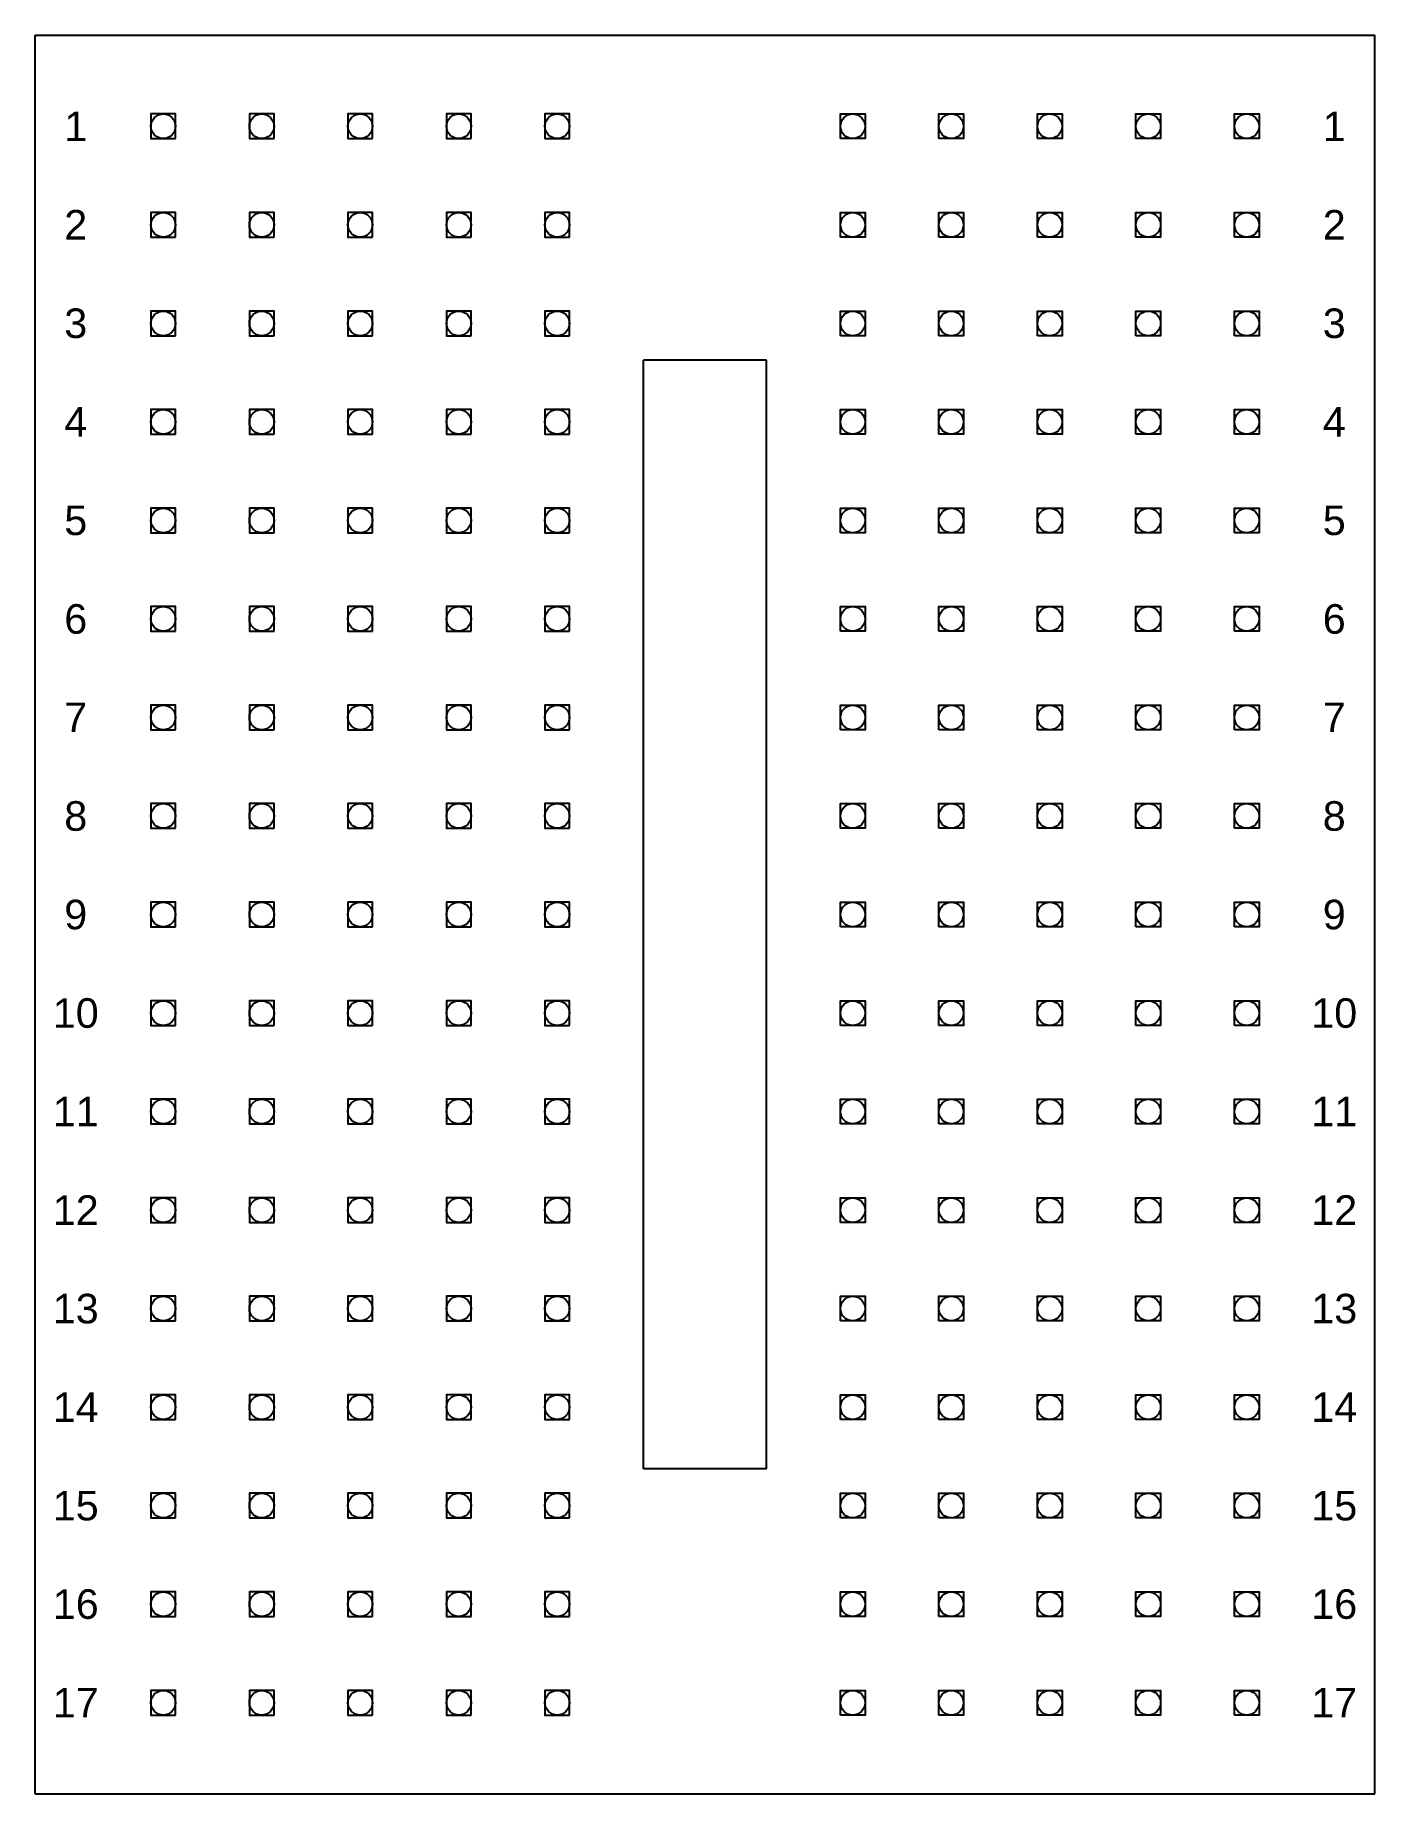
# Model space of a CAD drawing. Header units: inches. Extents: x -0.13 to 1.23, y -0.09 to 1.69.
import ezdxf
from ezdxf.enums import TextEntityAlignment as Align

# ---------------------------------------------------------------- set-up
doc = ezdxf.new("R2010")
doc.units = ezdxf.units.IN
doc.header["$LTSCALE"] = 0.1
doc.styles.add('Pins', font='arial.ttf', dxfattribs={"height": 0.05})

msp = doc.modelspace()

# ---------------------------------------------------------------- linework, layer by layer
at = {"color": 1}
for p, q in [((-0.13, -0.0925), (-0.13, 1.6925)), ((-0.13, 1.6925), (1.23, 1.6925)), ((1.23, -0.0925), (1.23, 1.6925)), ((0.6125, 1.3625), (0.4875, 1.3625)), ((0.4875, 0.2375), (0.4875, 1.3625)), ((0.6125, 0.2375), (0.6125, 1.3625)), ((0.6125, 0.2375), (0.4875, 0.2375)), ((-0.13, -0.0925), (1.23, -0.0925))]:
    msp.add_line(p, q, dxfattribs=at)
for points in [[(0.0125, 1.5875), (0.0125, 1.6125), (-0.0125, 1.6125), (-0.0125, 1.5875)], [(0.1125, 1.5875), (0.1125, 1.6125), (0.0875, 1.6125), (0.0875, 1.5875)], [(0.2125, 1.5875), (0.2125, 1.6125), (0.1875, 1.6125), (0.1875, 1.5875)], [(0.3125, 1.5875), (0.3125, 1.6125), (0.2875, 1.6125), (0.2875, 1.5875)], [(0.4125, 1.5875), (0.4125, 1.6125), (0.3875, 1.6125), (0.3875, 1.5875)], [(0.6875, 1.5875), (0.6875, 1.6125), (0.7125, 1.6125), (0.7125, 1.5875)], [(0.7875, 1.5875), (0.7875, 1.6125), (0.8125, 1.6125), (0.8125, 1.5875)], [(0.8875, 1.5875), (0.8875, 1.6125), (0.9125, 1.6125), (0.9125, 1.5875)], [(0.9875, 1.5875), (0.9875, 1.6125), (1.0125, 1.6125), (1.0125, 1.5875)], [(1.0875, 1.5875), (1.0875, 1.6125), (1.1125, 1.6125), (1.1125, 1.5875)], [(0.0125, 1.4875), (0.0125, 1.5125), (-0.0125, 1.5125), (-0.0125, 1.4875)], [(0.1125, 1.4875), (0.1125, 1.5125), (0.0875, 1.5125), (0.0875, 1.4875)], [(0.2125, 1.4875), (0.2125, 1.5125), (0.1875, 1.5125), (0.1875, 1.4875)], [(0.3125, 1.4875), (0.3125, 1.5125), (0.2875, 1.5125), (0.2875, 1.4875)], [(0.4125, 1.4875), (0.4125, 1.5125), (0.3875, 1.5125), (0.3875, 1.4875)], [(0.6875, 1.4875), (0.6875, 1.5125), (0.7125, 1.5125), (0.7125, 1.4875)], [(0.7875, 1.4875), (0.7875, 1.5125), (0.8125, 1.5125), (0.8125, 1.4875)], [(0.8875, 1.4875), (0.8875, 1.5125), (0.9125, 1.5125), (0.9125, 1.4875)], [(0.9875, 1.4875), (0.9875, 1.5125), (1.0125, 1.5125), (1.0125, 1.4875)], [(1.0875, 1.4875), (1.0875, 1.5125), (1.1125, 1.5125), (1.1125, 1.4875)], [(0.0125, 1.3875), (0.0125, 1.4125), (-0.0125, 1.4125), (-0.0125, 1.3875)], [(0.1125, 1.3875), (0.1125, 1.4125), (0.0875, 1.4125), (0.0875, 1.3875)], [(0.2125, 1.3875), (0.2125, 1.4125), (0.1875, 1.4125), (0.1875, 1.3875)], [(0.3125, 1.3875), (0.3125, 1.4125), (0.2875, 1.4125), (0.2875, 1.3875)], [(0.4125, 1.3875), (0.4125, 1.4125), (0.3875, 1.4125), (0.3875, 1.3875)], [(0.6875, 1.3875), (0.6875, 1.4125), (0.7125, 1.4125), (0.7125, 1.3875)], [(0.7875, 1.3875), (0.7875, 1.4125), (0.8125, 1.4125), (0.8125, 1.3875)], [(0.8875, 1.3875), (0.8875, 1.4125), (0.9125, 1.4125), (0.9125, 1.3875)], [(0.9875, 1.3875), (0.9875, 1.4125), (1.0125, 1.4125), (1.0125, 1.3875)], [(1.0875, 1.3875), (1.0875, 1.4125), (1.1125, 1.4125), (1.1125, 1.3875)], [(0.0125, 1.2875), (0.0125, 1.3125), (-0.0125, 1.3125), (-0.0125, 1.2875)], [(0.1125, 1.2875), (0.1125, 1.3125), (0.0875, 1.3125), (0.0875, 1.2875)], [(0.2125, 1.2875), (0.2125, 1.3125), (0.1875, 1.3125), (0.1875, 1.2875)], [(0.3125, 1.2875), (0.3125, 1.3125), (0.2875, 1.3125), (0.2875, 1.2875)], [(0.4125, 1.2875), (0.4125, 1.3125), (0.3875, 1.3125), (0.3875, 1.2875)], [(0.6875, 1.2875), (0.6875, 1.3125), (0.7125, 1.3125), (0.7125, 1.2875)], [(0.7875, 1.2875), (0.7875, 1.3125), (0.8125, 1.3125), (0.8125, 1.2875)], [(0.8875, 1.2875), (0.8875, 1.3125), (0.9125, 1.3125), (0.9125, 1.2875)], [(0.9875, 1.2875), (0.9875, 1.3125), (1.0125, 1.3125), (1.0125, 1.2875)], [(1.0875, 1.2875), (1.0875, 1.3125), (1.1125, 1.3125), (1.1125, 1.2875)], [(0.0125, 1.1875), (0.0125, 1.2125), (-0.0125, 1.2125), (-0.0125, 1.1875)], [(0.1125, 1.1875), (0.1125, 1.2125), (0.0875, 1.2125), (0.0875, 1.1875)], [(0.2125, 1.1875), (0.2125, 1.2125), (0.1875, 1.2125), (0.1875, 1.1875)], [(0.3125, 1.1875), (0.3125, 1.2125), (0.2875, 1.2125), (0.2875, 1.1875)], [(0.4125, 1.1875), (0.4125, 1.2125), (0.3875, 1.2125), (0.3875, 1.1875)], [(0.6875, 1.1875), (0.6875, 1.2125), (0.7125, 1.2125), (0.7125, 1.1875)], [(0.7875, 1.1875), (0.7875, 1.2125), (0.8125, 1.2125), (0.8125, 1.1875)], [(0.8875, 1.1875), (0.8875, 1.2125), (0.9125, 1.2125), (0.9125, 1.1875)], [(0.9875, 1.1875), (0.9875, 1.2125), (1.0125, 1.2125), (1.0125, 1.1875)], [(1.0875, 1.1875), (1.0875, 1.2125), (1.1125, 1.2125), (1.1125, 1.1875)], [(0.0125, 1.0875), (0.0125, 1.1125), (-0.0125, 1.1125), (-0.0125, 1.0875)], [(0.1125, 1.0875), (0.1125, 1.1125), (0.0875, 1.1125), (0.0875, 1.0875)], [(0.2125, 1.0875), (0.2125, 1.1125), (0.1875, 1.1125), (0.1875, 1.0875)], [(0.3125, 1.0875), (0.3125, 1.1125), (0.2875, 1.1125), (0.2875, 1.0875)], [(0.4125, 1.0875), (0.4125, 1.1125), (0.3875, 1.1125), (0.3875, 1.0875)], [(0.6875, 1.0875), (0.6875, 1.1125), (0.7125, 1.1125), (0.7125, 1.0875)], [(0.7875, 1.0875), (0.7875, 1.1125), (0.8125, 1.1125), (0.8125, 1.0875)], [(0.8875, 1.0875), (0.8875, 1.1125), (0.9125, 1.1125), (0.9125, 1.0875)], [(0.9875, 1.0875), (0.9875, 1.1125), (1.0125, 1.1125), (1.0125, 1.0875)], [(1.0875, 1.0875), (1.0875, 1.1125), (1.1125, 1.1125), (1.1125, 1.0875)], [(0.0125, 0.9875), (0.0125, 1.0125), (-0.0125, 1.0125), (-0.0125, 0.9875)], [(0.1125, 0.9875), (0.1125, 1.0125), (0.0875, 1.0125), (0.0875, 0.9875)], [(0.2125, 0.9875), (0.2125, 1.0125), (0.1875, 1.0125), (0.1875, 0.9875)], [(0.3125, 0.9875), (0.3125, 1.0125), (0.2875, 1.0125), (0.2875, 0.9875)], [(0.4125, 0.9875), (0.4125, 1.0125), (0.3875, 1.0125), (0.3875, 0.9875)], [(0.6875, 0.9875), (0.6875, 1.0125), (0.7125, 1.0125), (0.7125, 0.9875)], [(0.7875, 0.9875), (0.7875, 1.0125), (0.8125, 1.0125), (0.8125, 0.9875)], [(0.8875, 0.9875), (0.8875, 1.0125), (0.9125, 1.0125), (0.9125, 0.9875)], [(0.9875, 0.9875), (0.9875, 1.0125), (1.0125, 1.0125), (1.0125, 0.9875)], [(1.0875, 0.9875), (1.0875, 1.0125), (1.1125, 1.0125), (1.1125, 0.9875)], [(0.0125, 0.8875), (0.0125, 0.9125), (-0.0125, 0.9125), (-0.0125, 0.8875)], [(0.1125, 0.8875), (0.1125, 0.9125), (0.0875, 0.9125), (0.0875, 0.8875)], [(0.2125, 0.8875), (0.2125, 0.9125), (0.1875, 0.9125), (0.1875, 0.8875)], [(0.3125, 0.8875), (0.3125, 0.9125), (0.2875, 0.9125), (0.2875, 0.8875)], [(0.4125, 0.8875), (0.4125, 0.9125), (0.3875, 0.9125), (0.3875, 0.8875)], [(0.6875, 0.8875), (0.6875, 0.9125), (0.7125, 0.9125), (0.7125, 0.8875)], [(0.7875, 0.8875), (0.7875, 0.9125), (0.8125, 0.9125), (0.8125, 0.8875)], [(0.8875, 0.8875), (0.8875, 0.9125), (0.9125, 0.9125), (0.9125, 0.8875)], [(0.9875, 0.8875), (0.9875, 0.9125), (1.0125, 0.9125), (1.0125, 0.8875)], [(1.0875, 0.8875), (1.0875, 0.9125), (1.1125, 0.9125), (1.1125, 0.8875)], [(0.0125, 0.7875), (0.0125, 0.8125), (-0.0125, 0.8125), (-0.0125, 0.7875)], [(0.1125, 0.7875), (0.1125, 0.8125), (0.0875, 0.8125), (0.0875, 0.7875)], [(0.2125, 0.7875), (0.2125, 0.8125), (0.1875, 0.8125), (0.1875, 0.7875)], [(0.3125, 0.7875), (0.3125, 0.8125), (0.2875, 0.8125), (0.2875, 0.7875)], [(0.4125, 0.7875), (0.4125, 0.8125), (0.3875, 0.8125), (0.3875, 0.7875)], [(0.6875, 0.7875), (0.6875, 0.8125), (0.7125, 0.8125), (0.7125, 0.7875)], [(0.7875, 0.7875), (0.7875, 0.8125), (0.8125, 0.8125), (0.8125, 0.7875)], [(0.8875, 0.7875), (0.8875, 0.8125), (0.9125, 0.8125), (0.9125, 0.7875)], [(0.9875, 0.7875), (0.9875, 0.8125), (1.0125, 0.8125), (1.0125, 0.7875)], [(1.0875, 0.7875), (1.0875, 0.8125), (1.1125, 0.8125), (1.1125, 0.7875)], [(0.0125, 0.6875), (0.0125, 0.7125), (-0.0125, 0.7125), (-0.0125, 0.6875)], [(0.1125, 0.6875), (0.1125, 0.7125), (0.0875, 0.7125), (0.0875, 0.6875)], [(0.2125, 0.6875), (0.2125, 0.7125), (0.1875, 0.7125), (0.1875, 0.6875)], [(0.3125, 0.6875), (0.3125, 0.7125), (0.2875, 0.7125), (0.2875, 0.6875)], [(0.4125, 0.6875), (0.4125, 0.7125), (0.3875, 0.7125), (0.3875, 0.6875)], [(0.6875, 0.6875), (0.6875, 0.7125), (0.7125, 0.7125), (0.7125, 0.6875)], [(0.7875, 0.6875), (0.7875, 0.7125), (0.8125, 0.7125), (0.8125, 0.6875)], [(0.8875, 0.6875), (0.8875, 0.7125), (0.9125, 0.7125), (0.9125, 0.6875)], [(0.9875, 0.6875), (0.9875, 0.7125), (1.0125, 0.7125), (1.0125, 0.6875)], [(1.0875, 0.6875), (1.0875, 0.7125), (1.1125, 0.7125), (1.1125, 0.6875)], [(0.0125, 0.5875), (0.0125, 0.6125), (-0.0125, 0.6125), (-0.0125, 0.5875)], [(0.1125, 0.5875), (0.1125, 0.6125), (0.0875, 0.6125), (0.0875, 0.5875)], [(0.2125, 0.5875), (0.2125, 0.6125), (0.1875, 0.6125), (0.1875, 0.5875)], [(0.3125, 0.5875), (0.3125, 0.6125), (0.2875, 0.6125), (0.2875, 0.5875)], [(0.4125, 0.5875), (0.4125, 0.6125), (0.3875, 0.6125), (0.3875, 0.5875)], [(0.6875, 0.5875), (0.6875, 0.6125), (0.7125, 0.6125), (0.7125, 0.5875)], [(0.7875, 0.5875), (0.7875, 0.6125), (0.8125, 0.6125), (0.8125, 0.5875)], [(0.8875, 0.5875), (0.8875, 0.6125), (0.9125, 0.6125), (0.9125, 0.5875)], [(0.9875, 0.5875), (0.9875, 0.6125), (1.0125, 0.6125), (1.0125, 0.5875)], [(1.0875, 0.5875), (1.0875, 0.6125), (1.1125, 0.6125), (1.1125, 0.5875)], [(0.0125, 0.4875), (0.0125, 0.5125), (-0.0125, 0.5125), (-0.0125, 0.4875)], [(0.1125, 0.4875), (0.1125, 0.5125), (0.0875, 0.5125), (0.0875, 0.4875)], [(0.2125, 0.4875), (0.2125, 0.5125), (0.1875, 0.5125), (0.1875, 0.4875)], [(0.3125, 0.4875), (0.3125, 0.5125), (0.2875, 0.5125), (0.2875, 0.4875)], [(0.4125, 0.4875), (0.4125, 0.5125), (0.3875, 0.5125), (0.3875, 0.4875)], [(0.6875, 0.4875), (0.6875, 0.5125), (0.7125, 0.5125), (0.7125, 0.4875)], [(0.7875, 0.4875), (0.7875, 0.5125), (0.8125, 0.5125), (0.8125, 0.4875)], [(0.8875, 0.4875), (0.8875, 0.5125), (0.9125, 0.5125), (0.9125, 0.4875)], [(0.9875, 0.4875), (0.9875, 0.5125), (1.0125, 0.5125), (1.0125, 0.4875)], [(1.0875, 0.4875), (1.0875, 0.5125), (1.1125, 0.5125), (1.1125, 0.4875)], [(0.0125, 0.3875), (0.0125, 0.4125), (-0.0125, 0.4125), (-0.0125, 0.3875)], [(0.1125, 0.3875), (0.1125, 0.4125), (0.0875, 0.4125), (0.0875, 0.3875)], [(0.2125, 0.3875), (0.2125, 0.4125), (0.1875, 0.4125), (0.1875, 0.3875)], [(0.3125, 0.3875), (0.3125, 0.4125), (0.2875, 0.4125), (0.2875, 0.3875)], [(0.4125, 0.3875), (0.4125, 0.4125), (0.3875, 0.4125), (0.3875, 0.3875)], [(0.6875, 0.3875), (0.6875, 0.4125), (0.7125, 0.4125), (0.7125, 0.3875)], [(0.7875, 0.3875), (0.7875, 0.4125), (0.8125, 0.4125), (0.8125, 0.3875)], [(0.8875, 0.3875), (0.8875, 0.4125), (0.9125, 0.4125), (0.9125, 0.3875)], [(0.9875, 0.3875), (0.9875, 0.4125), (1.0125, 0.4125), (1.0125, 0.3875)], [(1.0875, 0.3875), (1.0875, 0.4125), (1.1125, 0.4125), (1.1125, 0.3875)], [(0.0125, 0.2875), (0.0125, 0.3125), (-0.0125, 0.3125), (-0.0125, 0.2875)], [(0.1125, 0.2875), (0.1125, 0.3125), (0.0875, 0.3125), (0.0875, 0.2875)], [(0.2125, 0.2875), (0.2125, 0.3125), (0.1875, 0.3125), (0.1875, 0.2875)], [(0.3125, 0.2875), (0.3125, 0.3125), (0.2875, 0.3125), (0.2875, 0.2875)], [(0.4125, 0.2875), (0.4125, 0.3125), (0.3875, 0.3125), (0.3875, 0.2875)], [(0.6875, 0.2875), (0.6875, 0.3125), (0.7125, 0.3125), (0.7125, 0.2875)], [(0.7875, 0.2875), (0.7875, 0.3125), (0.8125, 0.3125), (0.8125, 0.2875)], [(0.8875, 0.2875), (0.8875, 0.3125), (0.9125, 0.3125), (0.9125, 0.2875)], [(0.9875, 0.2875), (0.9875, 0.3125), (1.0125, 0.3125), (1.0125, 0.2875)], [(1.0875, 0.2875), (1.0875, 0.3125), (1.1125, 0.3125), (1.1125, 0.2875)], [(0.0125, 0.1875), (0.0125, 0.2125), (-0.0125, 0.2125), (-0.0125, 0.1875)], [(0.1125, 0.1875), (0.1125, 0.2125), (0.0875, 0.2125), (0.0875, 0.1875)], [(0.2125, 0.1875), (0.2125, 0.2125), (0.1875, 0.2125), (0.1875, 0.1875)], [(0.3125, 0.1875), (0.3125, 0.2125), (0.2875, 0.2125), (0.2875, 0.1875)], [(0.4125, 0.1875), (0.4125, 0.2125), (0.3875, 0.2125), (0.3875, 0.1875)], [(0.6875, 0.1875), (0.6875, 0.2125), (0.7125, 0.2125), (0.7125, 0.1875)], [(0.7875, 0.1875), (0.7875, 0.2125), (0.8125, 0.2125), (0.8125, 0.1875)], [(0.8875, 0.1875), (0.8875, 0.2125), (0.9125, 0.2125), (0.9125, 0.1875)], [(0.9875, 0.1875), (0.9875, 0.2125), (1.0125, 0.2125), (1.0125, 0.1875)], [(1.0875, 0.1875), (1.0875, 0.2125), (1.1125, 0.2125), (1.1125, 0.1875)], [(0.0125, 0.0875), (0.0125, 0.1125), (-0.0125, 0.1125), (-0.0125, 0.0875)], [(0.1125, 0.0875), (0.1125, 0.1125), (0.0875, 0.1125), (0.0875, 0.0875)], [(0.2125, 0.0875), (0.2125, 0.1125), (0.1875, 0.1125), (0.1875, 0.0875)], [(0.3125, 0.0875), (0.3125, 0.1125), (0.2875, 0.1125), (0.2875, 0.0875)], [(0.4125, 0.0875), (0.4125, 0.1125), (0.3875, 0.1125), (0.3875, 0.0875)], [(0.6875, 0.0875), (0.6875, 0.1125), (0.7125, 0.1125), (0.7125, 0.0875)], [(0.7875, 0.0875), (0.7875, 0.1125), (0.8125, 0.1125), (0.8125, 0.0875)], [(0.8875, 0.0875), (0.8875, 0.1125), (0.9125, 0.1125), (0.9125, 0.0875)], [(0.9875, 0.0875), (0.9875, 0.1125), (1.0125, 0.1125), (1.0125, 0.0875)], [(1.0875, 0.0875), (1.0875, 0.1125), (1.1125, 0.1125), (1.1125, 0.0875)], [(0.0125, -0.0125), (0.0125, 0.0125), (-0.0125, 0.0125), (-0.0125, -0.0125)], [(0.1125, -0.0125), (0.1125, 0.0125), (0.0875, 0.0125), (0.0875, -0.0125)], [(0.2125, -0.0125), (0.2125, 0.0125), (0.1875, 0.0125), (0.1875, -0.0125)], [(0.3125, -0.0125), (0.3125, 0.0125), (0.2875, 0.0125), (0.2875, -0.0125)], [(0.4125, -0.0125), (0.4125, 0.0125), (0.3875, 0.0125), (0.3875, -0.0125)], [(0.6875, -0.0125), (0.6875, 0.0125), (0.7125, 0.0125), (0.7125, -0.0125)], [(0.7875, -0.0125), (0.7875, 0.0125), (0.8125, 0.0125), (0.8125, -0.0125)], [(0.8875, -0.0125), (0.8875, 0.0125), (0.9125, 0.0125), (0.9125, -0.0125)], [(0.9875, -0.0125), (0.9875, 0.0125), (1.0125, 0.0125), (1.0125, -0.0125)], [(1.0875, -0.0125), (1.0875, 0.0125), (1.1125, 0.0125), (1.1125, -0.0125)]]:
    msp.add_lwpolyline(points, close=True, dxfattribs=at)
for centre in [(0, 1.6), (0.1, 1.6), (0.2, 1.6), (0.3, 1.6), (0.4, 1.6), (0.7, 1.6), (0.8, 1.6), (0.9, 1.6), (1, 1.6), (1.1, 1.6), (0, 1.5), (0.1, 1.5), (0.2, 1.5), (0.3, 1.5), (0.4, 1.5), (0.7, 1.5), (0.8, 1.5), (0.9, 1.5), (1, 1.5), (1.1, 1.5), (0, 1.4), (0.1, 1.4), (0.2, 1.4), (0.3, 1.4), (0.4, 1.4), (0.7, 1.4), (0.8, 1.4), (0.9, 1.4), (1, 1.4), (1.1, 1.4), (0, 1.3), (0.1, 1.3), (0.2, 1.3), (0.3, 1.3), (0.4, 1.3), (0.7, 1.3), (0.8, 1.3), (0.9, 1.3), (1, 1.3), (1.1, 1.3), (0, 1.2), (0.1, 1.2), (0.2, 1.2), (0.3, 1.2), (0.4, 1.2), (0.7, 1.2), (0.8, 1.2), (0.9, 1.2), (1, 1.2), (1.1, 1.2), (0, 1.1), (0.1, 1.1), (0.2, 1.1), (0.3, 1.1), (0.4, 1.1), (0.7, 1.1), (0.8, 1.1), (0.9, 1.1), (1, 1.1), (1.1, 1.1), (0, 1), (0.1, 1), (0.2, 1), (0.3, 1), (0.4, 1), (0.7, 1), (0.8, 1), (0.9, 1), (1, 1), (1.1, 1), (0, 0.9), (0.1, 0.9), (0.2, 0.9), (0.3, 0.9), (0.4, 0.9), (0.7, 0.9), (0.8, 0.9), (0.9, 0.9), (1, 0.9), (1.1, 0.9), (0, 0.8), (0.1, 0.8), (0.2, 0.8), (0.3, 0.8), (0.4, 0.8), (0.7, 0.8), (0.8, 0.8), (0.9, 0.8), (1, 0.8), (1.1, 0.8), (0, 0.7), (0.1, 0.7), (0.2, 0.7), (0.3, 0.7), (0.4, 0.7), (0.7, 0.7), (0.8, 0.7), (0.9, 0.7), (1, 0.7), (1.1, 0.7), (0, 0.6), (0.1, 0.6), (0.2, 0.6), (0.3, 0.6), (0.4, 0.6), (0.7, 0.6), (0.8, 0.6), (0.9, 0.6), (1, 0.6), (1.1, 0.6), (0, 0.5), (0.1, 0.5), (0.2, 0.5), (0.3, 0.5), (0.4, 0.5), (0.7, 0.5), (0.8, 0.5), (0.9, 0.5), (1, 0.5), (1.1, 0.5), (0, 0.4), (0.1, 0.4), (0.2, 0.4), (0.3, 0.4), (0.4, 0.4), (0.7, 0.4), (0.8, 0.4), (0.9, 0.4), (1, 0.4), (1.1, 0.4), (0, 0.3), (0.1, 0.3), (0.2, 0.3), (0.3, 0.3), (0.4, 0.3), (0.7, 0.3), (0.8, 0.3), (0.9, 0.3), (1, 0.3), (1.1, 0.3), (0, 0.2), (0.1, 0.2), (0.2, 0.2), (0.3, 0.2), (0.4, 0.2), (0.7, 0.2), (0.8, 0.2), (0.9, 0.2), (1, 0.2), (1.1, 0.2), (0, 0.1), (0.1, 0.1), (0.2, 0.1), (0.3, 0.1), (0.4, 0.1), (0.7, 0.1), (0.8, 0.1), (0.9, 0.1), (1, 0.1), (1.1, 0.1), (0, 0), (0.1, 0), (0.2, 0), (0.3, 0), (0.4, 0), (0.7, 0), (0.8, 0), (0.9, 0), (1, 0), (1.1, 0)]:
    msp.add_circle(centre, 0.0125, dxfattribs=at)

# ---------------------------------------------------------------- texts
at = {"color": 254, "style": 'Pins'}
for s, p in [('1', (-0.0888, 1.6)), ('1', (1.1888, 1.6)), ('2', (-0.0888, 1.5001)), ('2', (1.1888, 1.5001)), ('3', (-0.0888, 1.4001)), ('3', (1.1888, 1.4001)), ('4', (-0.0888, 1.3)), ('4', (1.1888, 1.3)), ('5', (-0.0888, 1.2001)), ('5', (1.1888, 1.2001)), ('6', (-0.0888, 1.1)), ('6', (1.1888, 1.1)), ('7', (-0.0888, 1.0001)), ('7', (1.1888, 1.0001)), ('8', (-0.0888, 0.9)), ('8', (1.1888, 0.9)), ('9', (-0.0888, 0.8)), ('9', (1.1888, 0.8)), ('10', (-0.0888, 0.7)), ('10', (1.1888, 0.7)), ('11', (-0.0888, 0.6)), ('11', (1.1888, 0.6)), ('12', (-0.0888, 0.5)), ('12', (1.1888, 0.5)), ('13', (-0.0888, 0.4)), ('13', (1.1888, 0.4)), ('14', (-0.0888, 0.3)), ('14', (1.1888, 0.3)), ('15', (-0.0888, 0.2)), ('15', (1.1888, 0.2)), ('16', (-0.0888, 0.1001)), ('16', (1.1888, 0.1001)), ('17', (-0.0888, 0)), ('17', (1.1888, 0))]:
    msp.add_text(s, height=0.03, dxfattribs=at).set_placement(p, align=Align.MIDDLE_CENTER)

doc.saveas('drawing.dxf')
